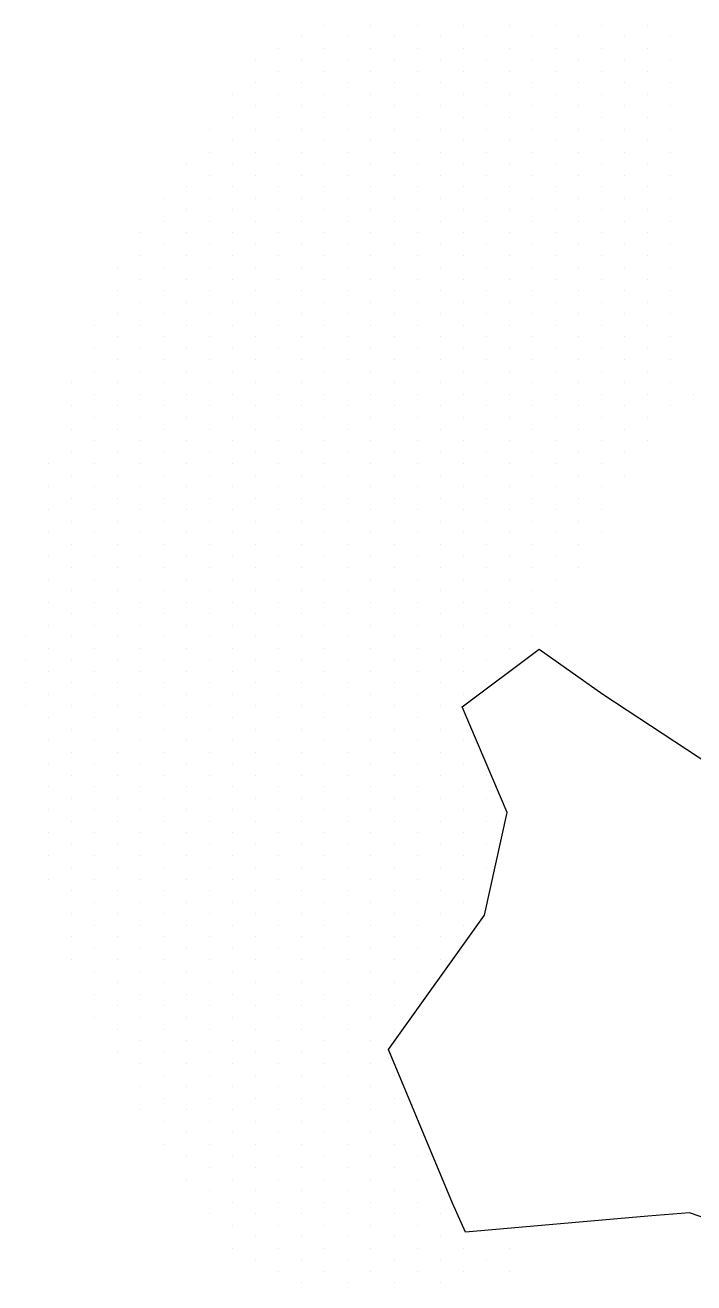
# Model space of a CAD drawing. Header units: metres. Extents: x -28 to 260, y 30 to 125.
# Drawn here: x 79.529 to 80.254, y 91.522 to 92.885 of the extents above; entities that cross this region are included whole.
import ezdxf

# ---------------------------------------------------------------- set-up
doc = ezdxf.new("R2010")
doc.units = ezdxf.units.M
doc.header["$LTSCALE"] = 0.01
doc.header["$MEASUREMENT"] = 0
doc.layers.add('0.1', color=2, linetype='Continuous')
doc.layers.add('0.18', color=1, linetype='Continuous')

# ---------------------------------------------------------------- blocks, each defined once
blk = doc.blocks.new('jard22')
at = {"layer": '0.1'}
for p, q in [((-0.32883, -0.32968), (-0.32883, -0.32968)), ((-0.52258, -0.34218), (-0.52258, -0.34218)), ((-0.51008, -0.34218), (-0.51008, -0.34218)), ((-0.49758, -0.34218), (-0.49758, -0.34218)), ((-0.48508, -0.34218), (-0.48508, -0.34218)), ((-0.47258, -0.34218), (-0.47258, -0.34218)), ((-0.46008, -0.34218), (-0.46008, -0.34218)), ((-0.44758, -0.34218), (-0.44758, -0.34218)), ((-0.43508, -0.34218), (-0.43508, -0.34218)), ((-0.42258, -0.34218), (-0.42258, -0.34218)), ((-0.41008, -0.34218), (-0.41008, -0.34218)), ((-0.39758, -0.34218), (-0.39758, -0.34218)), ((-0.38508, -0.34218), (-0.38508, -0.34218)), ((-0.37258, -0.34218), (-0.37258, -0.34218)), ((-0.36008, -0.34218), (-0.36008, -0.34218)), ((-0.34758, -0.34218), (-0.34758, -0.34218)), ((-0.33508, -0.34218), (-0.33508, -0.34218)), ((-0.32258, -0.34218), (-0.32258, -0.34218)), ((-0.52883, -0.35468), (-0.52883, -0.35468)), ((-0.51633, -0.35468), (-0.51633, -0.35468)), ((-0.50383, -0.35468), (-0.50383, -0.35468)), ((-0.49133, -0.35468), (-0.49133, -0.35468)), ((-0.47883, -0.35468), (-0.47883, -0.35468)), ((-0.46633, -0.35468), (-0.46633, -0.35468)), ((-0.45383, -0.35468), (-0.45383, -0.35468)), ((-0.44133, -0.35468), (-0.44133, -0.35468)), ((-0.42883, -0.35468), (-0.42883, -0.35468)), ((-0.41633, -0.35468), (-0.41633, -0.35468)), ((-0.40383, -0.35468), (-0.40383, -0.35468)), ((-0.39133, -0.35468), (-0.39133, -0.35468)), ((-0.37883, -0.35468), (-0.37883, -0.35468)), ((-0.36633, -0.35468), (-0.36633, -0.35468)), ((-0.35383, -0.35468), (-0.35383, -0.35468)), ((-0.34133, -0.35468), (-0.34133, -0.35468)), ((-0.32883, -0.35468), (-0.32883, -0.35468)), ((-0.31633, -0.35468), (-0.31633, -0.35468)), ((-0.30383, -0.35468), (-0.30383, -0.35468)), ((-0.52258, -0.36718), (-0.52258, -0.36718)), ((-0.51008, -0.36718), (-0.51008, -0.36718)), ((-0.49758, -0.36718), (-0.49758, -0.36718)), ((-0.48508, -0.36718), (-0.48508, -0.36718)), ((-0.47258, -0.36718), (-0.47258, -0.36718)), ((-0.46008, -0.36718), (-0.46008, -0.36718)), ((-0.44758, -0.36718), (-0.44758, -0.36718)), ((-0.43508, -0.36718), (-0.43508, -0.36718)), ((-0.42258, -0.36718), (-0.42258, -0.36718)), ((-0.41008, -0.36718), (-0.41008, -0.36718)), ((-0.39758, -0.36718), (-0.39758, -0.36718)), ((-0.38508, -0.36718), (-0.38508, -0.36718)), ((-0.37258, -0.36718), (-0.37258, -0.36718)), ((-0.36008, -0.36718), (-0.36008, -0.36718)), ((-0.34758, -0.36718), (-0.34758, -0.36718)), ((-0.33508, -0.36718), (-0.33508, -0.36718)), ((-0.32258, -0.36718), (-0.32258, -0.36718)), ((-0.31008, -0.36718), (-0.31008, -0.36718)), ((-0.29758, -0.36718), (-0.29758, -0.36718)), ((-0.28508, -0.36718), (-0.28508, -0.36718)), ((-0.52883, -0.37968), (-0.52883, -0.37968)), ((-0.51633, -0.37968), (-0.51633, -0.37968)), ((-0.50383, -0.37968), (-0.50383, -0.37968)), ((-0.49133, -0.37968), (-0.49133, -0.37968)), ((-0.47883, -0.37968), (-0.47883, -0.37968)), ((-0.46633, -0.37968), (-0.46633, -0.37968)), ((-0.45383, -0.37968), (-0.45383, -0.37968)), ((-0.44133, -0.37968), (-0.44133, -0.37968)), ((-0.42883, -0.37968), (-0.42883, -0.37968)), ((-0.41633, -0.37968), (-0.41633, -0.37968)), ((-0.40383, -0.37968), (-0.40383, -0.37968)), ((-0.39133, -0.37968), (-0.39133, -0.37968)), ((-0.37883, -0.37968), (-0.37883, -0.37968)), ((-0.36633, -0.37968), (-0.36633, -0.37968)), ((-0.35383, -0.37968), (-0.35383, -0.37968)), ((-0.34133, -0.37968), (-0.34133, -0.37968)), ((-0.32883, -0.37968), (-0.32883, -0.37968)), ((-0.31633, -0.37968), (-0.31633, -0.37968)), ((-0.30383, -0.37968), (-0.30383, -0.37968)), ((-0.29133, -0.37968), (-0.29133, -0.37968)), ((-0.27883, -0.37968), (-0.27883, -0.37968)), ((-0.26633, -0.37968), (-0.26633, -0.37968)), ((-0.25383, -0.37968), (-0.25383, -0.37968)), ((-0.52258, -0.39218), (-0.52258, -0.39218)), ((-0.51008, -0.39218), (-0.51008, -0.39218)), ((-0.49758, -0.39218), (-0.49758, -0.39218)), ((-0.48508, -0.39218), (-0.48508, -0.39218)), ((-0.47258, -0.39218), (-0.47258, -0.39218)), ((-0.46008, -0.39218), (-0.46008, -0.39218)), ((-0.44758, -0.39218), (-0.44758, -0.39218)), ((-0.43508, -0.39218), (-0.43508, -0.39218)), ((-0.42258, -0.39218), (-0.42258, -0.39218)), ((-0.41008, -0.39218), (-0.41008, -0.39218)), ((-0.39758, -0.39218), (-0.39758, -0.39218)), ((-0.38508, -0.39218), (-0.38508, -0.39218)), ((-0.37258, -0.39218), (-0.37258, -0.39218)), ((-0.36008, -0.39218), (-0.36008, -0.39218)), ((-0.34758, -0.39218), (-0.34758, -0.39218)), ((-0.33508, -0.39218), (-0.33508, -0.39218)), ((-0.32258, -0.39218), (-0.32258, -0.39218)), ((-0.31008, -0.39218), (-0.31008, -0.39218)), ((-0.29758, -0.39218), (-0.29758, -0.39218)), ((-0.28508, -0.39218), (-0.28508, -0.39218)), ((-0.27258, -0.39218), (-0.27258, -0.39218)), ((-0.26008, -0.39218), (-0.26008, -0.39218)), ((-0.24758, -0.39218), (-0.24758, -0.39218)), ((-0.23508, -0.39218), (-0.23508, -0.39218)), ((-0.52883, -0.40468), (-0.52883, -0.40468)), ((-0.51633, -0.40468), (-0.51633, -0.40468)), ((-0.50383, -0.40468), (-0.50383, -0.40468)), ((-0.49133, -0.40468), (-0.49133, -0.40468)), ((-0.47883, -0.40468), (-0.47883, -0.40468)), ((-0.46633, -0.40468), (-0.46633, -0.40468)), ((-0.45383, -0.40468), (-0.45383, -0.40468)), ((-0.44133, -0.40468), (-0.44133, -0.40468)), ((-0.42883, -0.40468), (-0.42883, -0.40468)), ((-0.41633, -0.40468), (-0.41633, -0.40468)), ((-0.40383, -0.40468), (-0.40383, -0.40468)), ((-0.39133, -0.40468), (-0.39133, -0.40468)), ((-0.37883, -0.40468), (-0.37883, -0.40468)), ((-0.36633, -0.40468), (-0.36633, -0.40468)), ((-0.35383, -0.40468), (-0.35383, -0.40468)), ((-0.34133, -0.40468), (-0.34133, -0.40468)), ((-0.32883, -0.40468), (-0.32883, -0.40468)), ((-0.31633, -0.40468), (-0.31633, -0.40468)), ((-0.30383, -0.40468), (-0.30383, -0.40468)), ((-0.29133, -0.40468), (-0.29133, -0.40468)), ((-0.27883, -0.40468), (-0.27883, -0.40468)), ((-0.26633, -0.40468), (-0.26633, -0.40468)), ((-0.25383, -0.40468), (-0.25383, -0.40468)), ((-0.24133, -0.40468), (-0.24133, -0.40468)), ((-0.22883, -0.40468), (-0.22883, -0.40468)), ((-0.21633, -0.40468), (-0.21633, -0.40468)), ((-0.20383, -0.40468), (-0.20383, -0.40468)), ((-0.52258, -0.41718), (-0.52258, -0.41718)), ((-0.51008, -0.41718), (-0.51008, -0.41718)), ((-0.49758, -0.41718), (-0.49758, -0.41718)), ((-0.48508, -0.41718), (-0.48508, -0.41718)), ((-0.47258, -0.41718), (-0.47258, -0.41718)), ((-0.46008, -0.41718), (-0.46008, -0.41718)), ((-0.44758, -0.41718), (-0.44758, -0.41718)), ((-0.43508, -0.41718), (-0.43508, -0.41718)), ((-0.42258, -0.41718), (-0.42258, -0.41718)), ((-0.41008, -0.41718), (-0.41008, -0.41718)), ((-0.39758, -0.41718), (-0.39758, -0.41718)), ((-0.38508, -0.41718), (-0.38508, -0.41718)), ((-0.37258, -0.41718), (-0.37258, -0.41718)), ((-0.36008, -0.41718), (-0.36008, -0.41718)), ((-0.34758, -0.41718), (-0.34758, -0.41718)), ((-0.33508, -0.41718), (-0.33508, -0.41718)), ((-0.32258, -0.41718), (-0.32258, -0.41718)), ((-0.31008, -0.41718), (-0.31008, -0.41718)), ((-0.29758, -0.41718), (-0.29758, -0.41718)), ((-0.28508, -0.41718), (-0.28508, -0.41718)), ((-0.27258, -0.41718), (-0.27258, -0.41718)), ((-0.26008, -0.41718), (-0.26008, -0.41718)), ((-0.24758, -0.41718), (-0.24758, -0.41718)), ((-0.23508, -0.41718), (-0.23508, -0.41718)), ((-0.22258, -0.41718), (-0.22258, -0.41718)), ((-0.21008, -0.41718), (-0.21008, -0.41718)), ((-0.19758, -0.41718), (-0.19758, -0.41718)), ((-0.52883, -0.42968), (-0.52883, -0.42968)), ((-0.51633, -0.42968), (-0.51633, -0.42968)), ((-0.50383, -0.42968), (-0.50383, -0.42968)), ((-0.49133, -0.42968), (-0.49133, -0.42968)), ((-0.47883, -0.42968), (-0.47883, -0.42968)), ((-0.46633, -0.42968), (-0.46633, -0.42968)), ((-0.45383, -0.42968), (-0.45383, -0.42968)), ((-0.44133, -0.42968), (-0.44133, -0.42968)), ((-0.42883, -0.42968), (-0.42883, -0.42968)), ((-0.41633, -0.42968), (-0.41633, -0.42968)), ((-0.40383, -0.42968), (-0.40383, -0.42968)), ((-0.39133, -0.42968), (-0.39133, -0.42968)), ((-0.37883, -0.42968), (-0.37883, -0.42968)), ((-0.36633, -0.42968), (-0.36633, -0.42968)), ((-0.35383, -0.42968), (-0.35383, -0.42968)), ((-0.34133, -0.42968), (-0.34133, -0.42968)), ((-0.32883, -0.42968), (-0.32883, -0.42968)), ((-0.31633, -0.42968), (-0.31633, -0.42968)), ((-0.30383, -0.42968), (-0.30383, -0.42968)), ((-0.29133, -0.42968), (-0.29133, -0.42968)), ((-0.27883, -0.42968), (-0.27883, -0.42968)), ((-0.26633, -0.42968), (-0.26633, -0.42968)), ((-0.25383, -0.42968), (-0.25383, -0.42968)), ((-0.24133, -0.42968), (-0.24133, -0.42968)), ((-0.22883, -0.42968), (-0.22883, -0.42968)), ((-0.21633, -0.42968), (-0.21633, -0.42968)), ((-0.20383, -0.42968), (-0.20383, -0.42968)), ((-0.19133, -0.42968), (-0.19133, -0.42968)), ((-0.17883, -0.42968), (-0.17883, -0.42968)), ((0.13367, -0.42968), (0.13367, -0.42968)), ((0.14617, -0.42968), (0.14617, -0.42968)), ((-0.52258, -0.44218), (-0.52258, -0.44218)), ((-0.51008, -0.44218), (-0.51008, -0.44218)), ((-0.49758, -0.44218), (-0.49758, -0.44218)), ((-0.48508, -0.44218), (-0.48508, -0.44218)), ((-0.47258, -0.44218), (-0.47258, -0.44218)), ((-0.46008, -0.44218), (-0.46008, -0.44218)), ((-0.44758, -0.44218), (-0.44758, -0.44218)), ((-0.43508, -0.44218), (-0.43508, -0.44218)), ((-0.42258, -0.44218), (-0.42258, -0.44218)), ((-0.41008, -0.44218), (-0.41008, -0.44218)), ((-0.39758, -0.44218), (-0.39758, -0.44218)), ((-0.38508, -0.44218), (-0.38508, -0.44218)), ((-0.37258, -0.44218), (-0.37258, -0.44218)), ((-0.36008, -0.44218), (-0.36008, -0.44218)), ((-0.34758, -0.44218), (-0.34758, -0.44218)), ((-0.33508, -0.44218), (-0.33508, -0.44218)), ((-0.32258, -0.44218), (-0.32258, -0.44218)), ((-0.31008, -0.44218), (-0.31008, -0.44218)), ((-0.29758, -0.44218), (-0.29758, -0.44218)), ((-0.28508, -0.44218), (-0.28508, -0.44218)), ((-0.27258, -0.44218), (-0.27258, -0.44218)), ((-0.26008, -0.44218), (-0.26008, -0.44218)), ((-0.24758, -0.44218), (-0.24758, -0.44218)), ((-0.23508, -0.44218), (-0.23508, -0.44218)), ((-0.22258, -0.44218), (-0.22258, -0.44218)), ((-0.21008, -0.44218), (-0.21008, -0.44218)), ((-0.19758, -0.44218), (-0.19758, -0.44218)), ((-0.18508, -0.44218), (-0.18508, -0.44218)), ((-0.17258, -0.44218), (-0.17258, -0.44218)), ((-0.12258, -0.44218), (-0.12258, -0.44218)), ((-0.11008, -0.44218), (-0.11008, -0.44218)), ((-0.09758, -0.44218), (-0.09758, -0.44218)), ((-0.08508, -0.44218), (-0.08508, -0.44218)), ((-0.07258, -0.44218), (-0.07258, -0.44218)), ((-0.06008, -0.44218), (-0.06008, -0.44218)), ((0.12742, -0.44218), (0.12742, -0.44218)), ((0.13992, -0.44218), (0.13992, -0.44218)), ((-0.52883, -0.45468), (-0.52883, -0.45468)), ((-0.51633, -0.45468), (-0.51633, -0.45468)), ((-0.50383, -0.45468), (-0.50383, -0.45468)), ((-0.49133, -0.45468), (-0.49133, -0.45468)), ((-0.47883, -0.45468), (-0.47883, -0.45468)), ((-0.46633, -0.45468), (-0.46633, -0.45468)), ((-0.45383, -0.45468), (-0.45383, -0.45468)), ((-0.44133, -0.45468), (-0.44133, -0.45468)), ((-0.42883, -0.45468), (-0.42883, -0.45468)), ((-0.41633, -0.45468), (-0.41633, -0.45468)), ((-0.40383, -0.45468), (-0.40383, -0.45468)), ((-0.39133, -0.45468), (-0.39133, -0.45468)), ((-0.37883, -0.45468), (-0.37883, -0.45468)), ((-0.36633, -0.45468), (-0.36633, -0.45468)), ((-0.35383, -0.45468), (-0.35383, -0.45468)), ((-0.34133, -0.45468), (-0.34133, -0.45468)), ((-0.32883, -0.45468), (-0.32883, -0.45468)), ((-0.31633, -0.45468), (-0.31633, -0.45468)), ((-0.30383, -0.45468), (-0.30383, -0.45468)), ((-0.29133, -0.45468), (-0.29133, -0.45468)), ((-0.27883, -0.45468), (-0.27883, -0.45468)), ((-0.26633, -0.45468), (-0.26633, -0.45468)), ((-0.25383, -0.45468), (-0.25383, -0.45468)), ((-0.24133, -0.45468), (-0.24133, -0.45468)), ((-0.22883, -0.45468), (-0.22883, -0.45468)), ((-0.21633, -0.45468), (-0.21633, -0.45468)), ((-0.20383, -0.45468), (-0.20383, -0.45468)), ((-0.19133, -0.45468), (-0.19133, -0.45468)), ((-0.17883, -0.45468), (-0.17883, -0.45468)), ((-0.16633, -0.45468), (-0.16633, -0.45468)), ((-0.15383, -0.45468), (-0.15383, -0.45468)), ((-0.14133, -0.45468), (-0.14133, -0.45468)), ((-0.12883, -0.45468), (-0.12883, -0.45468)), ((-0.11633, -0.45468), (-0.11633, -0.45468)), ((-0.10383, -0.45468), (-0.10383, -0.45468)), ((-0.09133, -0.45468), (-0.09133, -0.45468)), ((-0.07883, -0.45468), (-0.07883, -0.45468)), ((-0.06633, -0.45468), (-0.06633, -0.45468)), ((-0.05383, -0.45468), (-0.05383, -0.45468)), ((-0.04133, -0.45468), (-0.04133, -0.45468)), ((0.13367, -0.45468), (0.13367, -0.45468)), ((0.14617, -0.45468), (0.14617, -0.45468)), ((-0.52258, -0.46718), (-0.52258, -0.46718)), ((-0.51008, -0.46718), (-0.51008, -0.46718)), ((-0.49758, -0.46718), (-0.49758, -0.46718)), ((-0.48508, -0.46718), (-0.48508, -0.46718)), ((-0.47258, -0.46718), (-0.47258, -0.46718)), ((-0.46008, -0.46718), (-0.46008, -0.46718)), ((-0.44758, -0.46718), (-0.44758, -0.46718)), ((-0.43508, -0.46718), (-0.43508, -0.46718)), ((-0.42258, -0.46718), (-0.42258, -0.46718)), ((-0.41008, -0.46718), (-0.41008, -0.46718)), ((-0.39758, -0.46718), (-0.39758, -0.46718)), ((-0.38508, -0.46718), (-0.38508, -0.46718)), ((-0.37258, -0.46718), (-0.37258, -0.46718)), ((-0.36008, -0.46718), (-0.36008, -0.46718)), ((-0.34758, -0.46718), (-0.34758, -0.46718)), ((-0.33508, -0.46718), (-0.33508, -0.46718)), ((-0.32258, -0.46718), (-0.32258, -0.46718)), ((-0.31008, -0.46718), (-0.31008, -0.46718)), ((-0.29758, -0.46718), (-0.29758, -0.46718)), ((-0.28508, -0.46718), (-0.28508, -0.46718)), ((-0.27258, -0.46718), (-0.27258, -0.46718)), ((-0.26008, -0.46718), (-0.26008, -0.46718)), ((-0.24758, -0.46718), (-0.24758, -0.46718)), ((-0.23508, -0.46718), (-0.23508, -0.46718)), ((-0.22258, -0.46718), (-0.22258, -0.46718)), ((-0.21008, -0.46718), (-0.21008, -0.46718)), ((-0.19758, -0.46718), (-0.19758, -0.46718)), ((-0.18508, -0.46718), (-0.18508, -0.46718)), ((-0.17258, -0.46718), (-0.17258, -0.46718)), ((-0.16008, -0.46718), (-0.16008, -0.46718)), ((-0.14758, -0.46718), (-0.14758, -0.46718)), ((-0.13508, -0.46718), (-0.13508, -0.46718)), ((-0.12258, -0.46718), (-0.12258, -0.46718)), ((-0.11008, -0.46718), (-0.11008, -0.46718)), ((-0.09758, -0.46718), (-0.09758, -0.46718)), ((-0.08508, -0.46718), (-0.08508, -0.46718)), ((-0.07258, -0.46718), (-0.07258, -0.46718)), ((-0.06008, -0.46718), (-0.06008, -0.46718)), ((-0.04758, -0.46718), (-0.04758, -0.46718)), ((-0.03508, -0.46718), (-0.03508, -0.46718)), ((-0.02258, -0.46718), (-0.02258, -0.46718)), ((0.10242, -0.46718), (0.10242, -0.46718)), ((0.11492, -0.46718), (0.11492, -0.46718)), ((0.12742, -0.46718), (0.12742, -0.46718)), ((0.13992, -0.46718), (0.13992, -0.46718)), ((0.15242, -0.46718), (0.15242, -0.46718)), ((-0.52883, -0.47968), (-0.52883, -0.47968)), ((-0.51633, -0.47968), (-0.51633, -0.47968)), ((-0.50383, -0.47968), (-0.50383, -0.47968)), ((-0.49133, -0.47968), (-0.49133, -0.47968)), ((-0.47883, -0.47968), (-0.47883, -0.47968)), ((-0.46633, -0.47968), (-0.46633, -0.47968)), ((-0.45383, -0.47968), (-0.45383, -0.47968)), ((-0.44133, -0.47968), (-0.44133, -0.47968)), ((-0.42883, -0.47968), (-0.42883, -0.47968)), ((-0.41633, -0.47968), (-0.41633, -0.47968)), ((-0.40383, -0.47968), (-0.40383, -0.47968)), ((-0.39133, -0.47968), (-0.39133, -0.47968)), ((-0.37883, -0.47968), (-0.37883, -0.47968)), ((-0.36633, -0.47968), (-0.36633, -0.47968)), ((-0.35383, -0.47968), (-0.35383, -0.47968)), ((-0.34133, -0.47968), (-0.34133, -0.47968)), ((-0.32883, -0.47968), (-0.32883, -0.47968)), ((-0.31633, -0.47968), (-0.31633, -0.47968)), ((-0.30383, -0.47968), (-0.30383, -0.47968)), ((-0.29133, -0.47968), (-0.29133, -0.47968)), ((-0.27883, -0.47968), (-0.27883, -0.47968)), ((-0.26633, -0.47968), (-0.26633, -0.47968)), ((-0.25383, -0.47968), (-0.25383, -0.47968)), ((-0.24133, -0.47968), (-0.24133, -0.47968)), ((-0.22883, -0.47968), (-0.22883, -0.47968)), ((-0.21633, -0.47968), (-0.21633, -0.47968)), ((-0.20383, -0.47968), (-0.20383, -0.47968)), ((-0.19133, -0.47968), (-0.19133, -0.47968)), ((-0.17883, -0.47968), (-0.17883, -0.47968)), ((-0.16633, -0.47968), (-0.16633, -0.47968)), ((-0.15383, -0.47968), (-0.15383, -0.47968)), ((-0.14133, -0.47968), (-0.14133, -0.47968)), ((-0.12883, -0.47968), (-0.12883, -0.47968)), ((-0.11633, -0.47968), (-0.11633, -0.47968)), ((-0.10383, -0.47968), (-0.10383, -0.47968)), ((-0.09133, -0.47968), (-0.09133, -0.47968)), ((-0.07883, -0.47968), (-0.07883, -0.47968)), ((-0.06633, -0.47968), (-0.06633, -0.47968)), ((-0.05383, -0.47968), (-0.05383, -0.47968)), ((-0.04133, -0.47968), (-0.04133, -0.47968)), ((-0.02883, -0.47968), (-0.02883, -0.47968)), ((-0.01633, -0.47968), (-0.01633, -0.47968)), ((-0.00383, -0.47968), (-0.00383, -0.47968)), ((0.07117, -0.47968), (0.07117, -0.47968)), ((0.08367, -0.47968), (0.08367, -0.47968)), ((0.09617, -0.47968), (0.09617, -0.47968)), ((0.10867, -0.47968), (0.10867, -0.47968)), ((0.12117, -0.47968), (0.12117, -0.47968)), ((0.13367, -0.47968), (0.13367, -0.47968)), ((0.14617, -0.47968), (0.14617, -0.47968)), ((-0.52258, -0.49218), (-0.52258, -0.49218)), ((-0.51008, -0.49218), (-0.51008, -0.49218)), ((-0.49758, -0.49218), (-0.49758, -0.49218)), ((-0.48508, -0.49218), (-0.48508, -0.49218)), ((-0.47258, -0.49218), (-0.47258, -0.49218)), ((-0.46008, -0.49218), (-0.46008, -0.49218)), ((-0.44758, -0.49218), (-0.44758, -0.49218)), ((-0.43508, -0.49218), (-0.43508, -0.49218)), ((-0.42258, -0.49218), (-0.42258, -0.49218)), ((-0.41008, -0.49218), (-0.41008, -0.49218)), ((-0.39758, -0.49218), (-0.39758, -0.49218)), ((-0.38508, -0.49218), (-0.38508, -0.49218)), ((-0.37258, -0.49218), (-0.37258, -0.49218)), ((-0.36008, -0.49218), (-0.36008, -0.49218)), ((-0.34758, -0.49218), (-0.34758, -0.49218)), ((-0.33508, -0.49218), (-0.33508, -0.49218)), ((-0.32258, -0.49218), (-0.32258, -0.49218)), ((-0.31008, -0.49218), (-0.31008, -0.49218)), ((-0.29758, -0.49218), (-0.29758, -0.49218)), ((-0.28508, -0.49218), (-0.28508, -0.49218)), ((-0.27258, -0.49218), (-0.27258, -0.49218)), ((-0.26008, -0.49218), (-0.26008, -0.49218)), ((-0.24758, -0.49218), (-0.24758, -0.49218)), ((-0.23508, -0.49218), (-0.23508, -0.49218)), ((-0.22258, -0.49218), (-0.22258, -0.49218)), ((-0.21008, -0.49218), (-0.21008, -0.49218)), ((-0.19758, -0.49218), (-0.19758, -0.49218)), ((-0.18508, -0.49218), (-0.18508, -0.49218)), ((-0.17258, -0.49218), (-0.17258, -0.49218)), ((-0.16008, -0.49218), (-0.16008, -0.49218)), ((-0.14758, -0.49218), (-0.14758, -0.49218)), ((-0.13508, -0.49218), (-0.13508, -0.49218)), ((-0.12258, -0.49218), (-0.12258, -0.49218)), ((-0.11008, -0.49218), (-0.11008, -0.49218)), ((-0.09758, -0.49218), (-0.09758, -0.49218)), ((-0.08508, -0.49218), (-0.08508, -0.49218)), ((-0.07258, -0.49218), (-0.07258, -0.49218)), ((-0.06008, -0.49218), (-0.06008, -0.49218)), ((-0.04758, -0.49218), (-0.04758, -0.49218)), ((-0.03508, -0.49218), (-0.03508, -0.49218)), ((-0.02258, -0.49218), (-0.02258, -0.49218)), ((-0.01008, -0.49218), (-0.01008, -0.49218)), ((0.00242, -0.49218), (0.00242, -0.49218)), ((0.01492, -0.49218), (0.01492, -0.49218)), ((0.03992, -0.49218), (0.03992, -0.49218)), ((0.05242, -0.49218), (0.05242, -0.49218)), ((0.06492, -0.49218), (0.06492, -0.49218)), ((0.07742, -0.49218), (0.07742, -0.49218)), ((0.08992, -0.49218), (0.08992, -0.49218)), ((0.10242, -0.49218), (0.10242, -0.49218)), ((0.11492, -0.49218), (0.11492, -0.49218)), ((0.12742, -0.49218), (0.12742, -0.49218)), ((0.13992, -0.49218), (0.13992, -0.49218)), ((0.15242, -0.49218), (0.15242, -0.49218)), ((-0.52883, -0.50468), (-0.52883, -0.50468)), ((-0.51633, -0.50468), (-0.51633, -0.50468)), ((-0.50383, -0.50468), (-0.50383, -0.50468)), ((-0.49133, -0.50468), (-0.49133, -0.50468)), ((-0.47883, -0.50468), (-0.47883, -0.50468)), ((-0.46633, -0.50468), (-0.46633, -0.50468)), ((-0.45383, -0.50468), (-0.45383, -0.50468)), ((-0.44133, -0.50468), (-0.44133, -0.50468)), ((-0.42883, -0.50468), (-0.42883, -0.50468)), ((-0.41633, -0.50468), (-0.41633, -0.50468)), ((-0.40383, -0.50468), (-0.40383, -0.50468)), ((-0.39133, -0.50468), (-0.39133, -0.50468)), ((-0.37883, -0.50468), (-0.37883, -0.50468)), ((-0.36633, -0.50468), (-0.36633, -0.50468)), ((-0.35383, -0.50468), (-0.35383, -0.50468)), ((-0.34133, -0.50468), (-0.34133, -0.50468)), ((-0.32883, -0.50468), (-0.32883, -0.50468)), ((-0.31633, -0.50468), (-0.31633, -0.50468)), ((-0.30383, -0.50468), (-0.30383, -0.50468)), ((-0.29133, -0.50468), (-0.29133, -0.50468)), ((-0.27883, -0.50468), (-0.27883, -0.50468)), ((-0.26633, -0.50468), (-0.26633, -0.50468)), ((-0.25383, -0.50468), (-0.25383, -0.50468)), ((-0.24133, -0.50468), (-0.24133, -0.50468)), ((-0.22883, -0.50468), (-0.22883, -0.50468)), ((-0.21633, -0.50468), (-0.21633, -0.50468)), ((-0.20383, -0.50468), (-0.20383, -0.50468)), ((-0.19133, -0.50468), (-0.19133, -0.50468)), ((-0.17883, -0.50468), (-0.17883, -0.50468)), ((-0.16633, -0.50468), (-0.16633, -0.50468)), ((-0.15383, -0.50468), (-0.15383, -0.50468)), ((-0.14133, -0.50468), (-0.14133, -0.50468)), ((-0.12883, -0.50468), (-0.12883, -0.50468)), ((-0.11633, -0.50468), (-0.11633, -0.50468)), ((-0.10383, -0.50468), (-0.10383, -0.50468)), ((-0.09133, -0.50468), (-0.09133, -0.50468)), ((-0.07883, -0.50468), (-0.07883, -0.50468)), ((-0.06633, -0.50468), (-0.06633, -0.50468)), ((-0.05383, -0.50468), (-0.05383, -0.50468)), ((-0.04133, -0.50468), (-0.04133, -0.50468)), ((-0.02883, -0.50468), (-0.02883, -0.50468)), ((-0.01633, -0.50468), (-0.01633, -0.50468)), ((-0.00383, -0.50468), (-0.00383, -0.50468)), ((0.00867, -0.50468), (0.00867, -0.50468)), ((0.02117, -0.50468), (0.02117, -0.50468)), ((0.03367, -0.50468), (0.03367, -0.50468)), ((0.04617, -0.50468), (0.04617, -0.50468)), ((0.05867, -0.50468), (0.05867, -0.50468)), ((0.07117, -0.50468), (0.07117, -0.50468)), ((0.08367, -0.50468), (0.08367, -0.50468)), ((0.09617, -0.50468), (0.09617, -0.50468)), ((0.10867, -0.50468), (0.10867, -0.50468)), ((0.12117, -0.50468), (0.12117, -0.50468)), ((0.13367, -0.50468), (0.13367, -0.50468)), ((0.14617, -0.50468), (0.14617, -0.50468)), ((-0.52258, -0.51718), (-0.52258, -0.51718)), ((-0.51008, -0.51718), (-0.51008, -0.51718)), ((-0.49758, -0.51718), (-0.49758, -0.51718)), ((-0.48508, -0.51718), (-0.48508, -0.51718)), ((-0.47258, -0.51718), (-0.47258, -0.51718)), ((-0.46008, -0.51718), (-0.46008, -0.51718)), ((-0.44758, -0.51718), (-0.44758, -0.51718)), ((-0.43508, -0.51718), (-0.43508, -0.51718)), ((-0.42258, -0.51718), (-0.42258, -0.51718)), ((-0.41008, -0.51718), (-0.41008, -0.51718)), ((-0.39758, -0.51718), (-0.39758, -0.51718)), ((-0.38508, -0.51718), (-0.38508, -0.51718)), ((-0.37258, -0.51718), (-0.37258, -0.51718)), ((-0.36008, -0.51718), (-0.36008, -0.51718)), ((-0.34758, -0.51718), (-0.34758, -0.51718)), ((-0.33508, -0.51718), (-0.33508, -0.51718)), ((-0.32258, -0.51718), (-0.32258, -0.51718)), ((-0.31008, -0.51718), (-0.31008, -0.51718)), ((-0.29758, -0.51718), (-0.29758, -0.51718)), ((-0.28508, -0.51718), (-0.28508, -0.51718)), ((-0.27258, -0.51718), (-0.27258, -0.51718)), ((-0.26008, -0.51718), (-0.26008, -0.51718)), ((-0.24758, -0.51718), (-0.24758, -0.51718)), ((-0.23508, -0.51718), (-0.23508, -0.51718)), ((-0.22258, -0.51718), (-0.22258, -0.51718)), ((-0.21008, -0.51718), (-0.21008, -0.51718)), ((-0.19758, -0.51718), (-0.19758, -0.51718)), ((-0.18508, -0.51718), (-0.18508, -0.51718)), ((-0.17258, -0.51718), (-0.17258, -0.51718)), ((-0.16008, -0.51718), (-0.16008, -0.51718)), ((-0.14758, -0.51718), (-0.14758, -0.51718)), ((-0.13508, -0.51718), (-0.13508, -0.51718)), ((-0.12258, -0.51718), (-0.12258, -0.51718)), ((-0.11008, -0.51718), (-0.11008, -0.51718)), ((-0.09758, -0.51718), (-0.09758, -0.51718)), ((-0.08508, -0.51718), (-0.08508, -0.51718)), ((-0.07258, -0.51718), (-0.07258, -0.51718)), ((-0.06008, -0.51718), (-0.06008, -0.51718)), ((-0.04758, -0.51718), (-0.04758, -0.51718)), ((-0.03508, -0.51718), (-0.03508, -0.51718)), ((-0.02258, -0.51718), (-0.02258, -0.51718)), ((-0.01008, -0.51718), (-0.01008, -0.51718)), ((0.00242, -0.51718), (0.00242, -0.51718)), ((0.01492, -0.51718), (0.01492, -0.51718)), ((0.02742, -0.51718), (0.02742, -0.51718)), ((0.03992, -0.51718), (0.03992, -0.51718)), ((0.05242, -0.51718), (0.05242, -0.51718)), ((0.06492, -0.51718), (0.06492, -0.51718)), ((0.07742, -0.51718), (0.07742, -0.51718)), ((0.08992, -0.51718), (0.08992, -0.51718)), ((0.10242, -0.51718), (0.10242, -0.51718)), ((0.11492, -0.51718), (0.11492, -0.51718)), ((0.12742, -0.51718), (0.12742, -0.51718)), ((0.13992, -0.51718), (0.13992, -0.51718)), ((0.15242, -0.51718), (0.15242, -0.51718)), ((-0.52883, -0.52968), (-0.52883, -0.52968)), ((-0.51633, -0.52968), (-0.51633, -0.52968)), ((-0.50383, -0.52968), (-0.50383, -0.52968)), ((-0.49133, -0.52968), (-0.49133, -0.52968)), ((-0.47883, -0.52968), (-0.47883, -0.52968)), ((-0.46633, -0.52968), (-0.46633, -0.52968)), ((-0.45383, -0.52968), (-0.45383, -0.52968)), ((-0.44133, -0.52968), (-0.44133, -0.52968)), ((-0.42883, -0.52968), (-0.42883, -0.52968)), ((-0.41633, -0.52968), (-0.41633, -0.52968)), ((-0.40383, -0.52968), (-0.40383, -0.52968)), ((-0.39133, -0.52968), (-0.39133, -0.52968)), ((-0.37883, -0.52968), (-0.37883, -0.52968)), ((-0.36633, -0.52968), (-0.36633, -0.52968)), ((-0.35383, -0.52968), (-0.35383, -0.52968)), ((-0.34133, -0.52968), (-0.34133, -0.52968)), ((-0.32883, -0.52968), (-0.32883, -0.52968)), ((-0.31633, -0.52968), (-0.31633, -0.52968)), ((-0.30383, -0.52968), (-0.30383, -0.52968)), ((-0.29133, -0.52968), (-0.29133, -0.52968)), ((-0.27883, -0.52968), (-0.27883, -0.52968)), ((-0.26633, -0.52968), (-0.26633, -0.52968)), ((-0.25383, -0.52968), (-0.25383, -0.52968)), ((-0.24133, -0.52968), (-0.24133, -0.52968)), ((-0.22883, -0.52968), (-0.22883, -0.52968)), ((-0.21633, -0.52968), (-0.21633, -0.52968)), ((-0.20383, -0.52968), (-0.20383, -0.52968)), ((-0.19133, -0.52968), (-0.19133, -0.52968)), ((-0.17883, -0.52968), (-0.17883, -0.52968)), ((-0.16633, -0.52968), (-0.16633, -0.52968)), ((-0.15383, -0.52968), (-0.15383, -0.52968)), ((-0.14133, -0.52968), (-0.14133, -0.52968)), ((-0.12883, -0.52968), (-0.12883, -0.52968)), ((-0.11633, -0.52968), (-0.11633, -0.52968)), ((-0.10383, -0.52968), (-0.10383, -0.52968)), ((-0.09133, -0.52968), (-0.09133, -0.52968)), ((-0.07883, -0.52968), (-0.07883, -0.52968)), ((-0.06633, -0.52968), (-0.06633, -0.52968)), ((-0.05383, -0.52968), (-0.05383, -0.52968)), ((-0.04133, -0.52968), (-0.04133, -0.52968)), ((-0.02883, -0.52968), (-0.02883, -0.52968)), ((-0.01633, -0.52968), (-0.01633, -0.52968)), ((-0.00383, -0.52968), (-0.00383, -0.52968)), ((0.00867, -0.52968), (0.00867, -0.52968)), ((0.02117, -0.52968), (0.02117, -0.52968)), ((0.03367, -0.52968), (0.03367, -0.52968)), ((0.04617, -0.52968), (0.04617, -0.52968)), ((0.05867, -0.52968), (0.05867, -0.52968)), ((0.07117, -0.52968), (0.07117, -0.52968)), ((0.08367, -0.52968), (0.08367, -0.52968)), ((0.09617, -0.52968), (0.09617, -0.52968)), ((0.10867, -0.52968), (0.10867, -0.52968)), ((0.12117, -0.52968), (0.12117, -0.52968)), ((0.13367, -0.52968), (0.13367, -0.52968)), ((0.14617, -0.52968), (0.14617, -0.52968)), ((-0.52258, -0.54218), (-0.52258, -0.54218)), ((-0.51008, -0.54218), (-0.51008, -0.54218)), ((-0.49758, -0.54218), (-0.49758, -0.54218)), ((-0.48508, -0.54218), (-0.48508, -0.54218)), ((-0.47258, -0.54218), (-0.47258, -0.54218)), ((-0.46008, -0.54218), (-0.46008, -0.54218)), ((-0.44758, -0.54218), (-0.44758, -0.54218)), ((-0.43508, -0.54218), (-0.43508, -0.54218)), ((-0.42258, -0.54218), (-0.42258, -0.54218)), ((-0.41008, -0.54218), (-0.41008, -0.54218)), ((-0.39758, -0.54218), (-0.39758, -0.54218)), ((-0.38508, -0.54218), (-0.38508, -0.54218)), ((-0.37258, -0.54218), (-0.37258, -0.54218)), ((-0.36008, -0.54218), (-0.36008, -0.54218)), ((-0.34758, -0.54218), (-0.34758, -0.54218)), ((-0.33508, -0.54218), (-0.33508, -0.54218)), ((-0.32258, -0.54218), (-0.32258, -0.54218)), ((-0.31008, -0.54218), (-0.31008, -0.54218)), ((-0.29758, -0.54218), (-0.29758, -0.54218)), ((-0.28508, -0.54218), (-0.28508, -0.54218)), ((-0.27258, -0.54218), (-0.27258, -0.54218)), ((-0.26008, -0.54218), (-0.26008, -0.54218)), ((-0.24758, -0.54218), (-0.24758, -0.54218)), ((-0.23508, -0.54218), (-0.23508, -0.54218)), ((-0.22258, -0.54218), (-0.22258, -0.54218)), ((-0.21008, -0.54218), (-0.21008, -0.54218)), ((-0.19758, -0.54218), (-0.19758, -0.54218)), ((-0.18508, -0.54218), (-0.18508, -0.54218)), ((-0.17258, -0.54218), (-0.17258, -0.54218)), ((-0.16008, -0.54218), (-0.16008, -0.54218)), ((-0.14758, -0.54218), (-0.14758, -0.54218)), ((-0.13508, -0.54218), (-0.13508, -0.54218)), ((-0.12258, -0.54218), (-0.12258, -0.54218)), ((-0.11008, -0.54218), (-0.11008, -0.54218)), ((-0.09758, -0.54218), (-0.09758, -0.54218)), ((-0.08508, -0.54218), (-0.08508, -0.54218)), ((-0.07258, -0.54218), (-0.07258, -0.54218)), ((-0.06008, -0.54218), (-0.06008, -0.54218)), ((-0.04758, -0.54218), (-0.04758, -0.54218)), ((-0.03508, -0.54218), (-0.03508, -0.54218)), ((-0.02258, -0.54218), (-0.02258, -0.54218)), ((-0.01008, -0.54218), (-0.01008, -0.54218)), ((0.00242, -0.54218), (0.00242, -0.54218)), ((0.01492, -0.54218), (0.01492, -0.54218)), ((0.02742, -0.54218), (0.02742, -0.54218)), ((0.03992, -0.54218), (0.03992, -0.54218)), ((0.05242, -0.54218), (0.05242, -0.54218)), ((0.06492, -0.54218), (0.06492, -0.54218)), ((0.07742, -0.54218), (0.07742, -0.54218)), ((0.08992, -0.54218), (0.08992, -0.54218)), ((0.10242, -0.54218), (0.10242, -0.54218)), ((0.11492, -0.54218), (0.11492, -0.54218)), ((0.12742, -0.54218), (0.12742, -0.54218)), ((0.13992, -0.54218), (0.13992, -0.54218)), ((0.15242, -0.54218), (0.15242, -0.54218)), ((-0.51633, -0.55468), (-0.51633, -0.55468)), ((-0.50383, -0.55468), (-0.50383, -0.55468)), ((-0.49133, -0.55468), (-0.49133, -0.55468)), ((-0.47883, -0.55468), (-0.47883, -0.55468)), ((-0.46633, -0.55468), (-0.46633, -0.55468)), ((-0.45383, -0.55468), (-0.45383, -0.55468)), ((-0.44133, -0.55468), (-0.44133, -0.55468)), ((-0.42883, -0.55468), (-0.42883, -0.55468)), ((-0.41633, -0.55468), (-0.41633, -0.55468)), ((-0.40383, -0.55468), (-0.40383, -0.55468)), ((-0.39133, -0.55468), (-0.39133, -0.55468)), ((-0.37883, -0.55468), (-0.37883, -0.55468)), ((-0.36633, -0.55468), (-0.36633, -0.55468)), ((-0.35383, -0.55468), (-0.35383, -0.55468)), ((-0.34133, -0.55468), (-0.34133, -0.55468)), ((-0.32883, -0.55468), (-0.32883, -0.55468)), ((-0.31633, -0.55468), (-0.31633, -0.55468)), ((-0.30383, -0.55468), (-0.30383, -0.55468)), ((-0.29133, -0.55468), (-0.29133, -0.55468)), ((-0.27883, -0.55468), (-0.27883, -0.55468)), ((-0.26633, -0.55468), (-0.26633, -0.55468)), ((-0.25383, -0.55468), (-0.25383, -0.55468)), ((-0.24133, -0.55468), (-0.24133, -0.55468)), ((-0.22883, -0.55468), (-0.22883, -0.55468)), ((-0.21633, -0.55468), (-0.21633, -0.55468)), ((-0.20383, -0.55468), (-0.20383, -0.55468)), ((-0.19133, -0.55468), (-0.19133, -0.55468)), ((-0.17883, -0.55468), (-0.17883, -0.55468)), ((-0.16633, -0.55468), (-0.16633, -0.55468)), ((-0.15383, -0.55468), (-0.15383, -0.55468)), ((-0.14133, -0.55468), (-0.14133, -0.55468)), ((-0.12883, -0.55468), (-0.12883, -0.55468)), ((-0.11633, -0.55468), (-0.11633, -0.55468)), ((-0.10383, -0.55468), (-0.10383, -0.55468)), ((-0.09133, -0.55468), (-0.09133, -0.55468)), ((-0.07883, -0.55468), (-0.07883, -0.55468)), ((-0.06633, -0.55468), (-0.06633, -0.55468)), ((-0.05383, -0.55468), (-0.05383, -0.55468)), ((-0.04133, -0.55468), (-0.04133, -0.55468)), ((-0.02883, -0.55468), (-0.02883, -0.55468)), ((-0.01633, -0.55468), (-0.01633, -0.55468)), ((-0.00383, -0.55468), (-0.00383, -0.55468)), ((0.00867, -0.55468), (0.00867, -0.55468)), ((0.02117, -0.55468), (0.02117, -0.55468)), ((0.03367, -0.55468), (0.03367, -0.55468)), ((0.04617, -0.55468), (0.04617, -0.55468)), ((0.05867, -0.55468), (0.05867, -0.55468)), ((0.07117, -0.55468), (0.07117, -0.55468)), ((0.08367, -0.55468), (0.08367, -0.55468)), ((0.09617, -0.55468), (0.09617, -0.55468)), ((0.10867, -0.55468), (0.10867, -0.55468)), ((0.12117, -0.55468), (0.12117, -0.55468)), ((0.13367, -0.55468), (0.13367, -0.55468)), ((0.14617, -0.55468), (0.14617, -0.55468)), ((-0.51008, -0.56718), (-0.51008, -0.56718)), ((-0.49758, -0.56718), (-0.49758, -0.56718)), ((-0.48508, -0.56718), (-0.48508, -0.56718)), ((-0.47258, -0.56718), (-0.47258, -0.56718)), ((-0.46008, -0.56718), (-0.46008, -0.56718)), ((-0.44758, -0.56718), (-0.44758, -0.56718)), ((-0.43508, -0.56718), (-0.43508, -0.56718)), ((-0.42258, -0.56718), (-0.42258, -0.56718)), ((-0.41008, -0.56718), (-0.41008, -0.56718)), ((-0.39758, -0.56718), (-0.39758, -0.56718)), ((-0.38508, -0.56718), (-0.38508, -0.56718)), ((-0.37258, -0.56718), (-0.37258, -0.56718)), ((-0.36008, -0.56718), (-0.36008, -0.56718)), ((-0.34758, -0.56718), (-0.34758, -0.56718)), ((-0.33508, -0.56718), (-0.33508, -0.56718)), ((-0.32258, -0.56718), (-0.32258, -0.56718)), ((-0.31008, -0.56718), (-0.31008, -0.56718)), ((-0.29758, -0.56718), (-0.29758, -0.56718)), ((-0.28508, -0.56718), (-0.28508, -0.56718)), ((-0.27258, -0.56718), (-0.27258, -0.56718)), ((-0.26008, -0.56718), (-0.26008, -0.56718)), ((-0.24758, -0.56718), (-0.24758, -0.56718)), ((-0.23508, -0.56718), (-0.23508, -0.56718)), ((-0.22258, -0.56718), (-0.22258, -0.56718)), ((-0.21008, -0.56718), (-0.21008, -0.56718)), ((-0.19758, -0.56718), (-0.19758, -0.56718)), ((-0.18508, -0.56718), (-0.18508, -0.56718)), ((-0.17258, -0.56718), (-0.17258, -0.56718)), ((-0.16008, -0.56718), (-0.16008, -0.56718)), ((-0.14758, -0.56718), (-0.14758, -0.56718)), ((-0.13508, -0.56718), (-0.13508, -0.56718)), ((-0.12258, -0.56718), (-0.12258, -0.56718)), ((-0.11008, -0.56718), (-0.11008, -0.56718)), ((-0.09758, -0.56718), (-0.09758, -0.56718)), ((-0.08508, -0.56718), (-0.08508, -0.56718)), ((-0.07258, -0.56718), (-0.07258, -0.56718)), ((-0.06008, -0.56718), (-0.06008, -0.56718)), ((-0.04758, -0.56718), (-0.04758, -0.56718)), ((-0.03508, -0.56718), (-0.03508, -0.56718)), ((-0.02258, -0.56718), (-0.02258, -0.56718)), ((-0.01008, -0.56718), (-0.01008, -0.56718)), ((0.00242, -0.56718), (0.00242, -0.56718)), ((0.01492, -0.56718), (0.01492, -0.56718)), ((0.02742, -0.56718), (0.02742, -0.56718)), ((0.03992, -0.56718), (0.03992, -0.56718)), ((0.05242, -0.56718), (0.05242, -0.56718)), ((0.06492, -0.56718), (0.06492, -0.56718)), ((0.07742, -0.56718), (0.07742, -0.56718)), ((0.08992, -0.56718), (0.08992, -0.56718)), ((0.10242, -0.56718), (0.10242, -0.56718)), ((0.11492, -0.56718), (0.11492, -0.56718)), ((0.12742, -0.56718), (0.12742, -0.56718)), ((0.13992, -0.56718), (0.13992, -0.56718)), ((-0.49133, -0.57968), (-0.49133, -0.57968)), ((-0.47883, -0.57968), (-0.47883, -0.57968)), ((-0.46633, -0.57968), (-0.46633, -0.57968)), ((-0.45383, -0.57968), (-0.45383, -0.57968)), ((-0.44133, -0.57968), (-0.44133, -0.57968)), ((-0.42883, -0.57968), (-0.42883, -0.57968)), ((-0.41633, -0.57968), (-0.41633, -0.57968)), ((-0.40383, -0.57968), (-0.40383, -0.57968)), ((-0.39133, -0.57968), (-0.39133, -0.57968)), ((-0.37883, -0.57968), (-0.37883, -0.57968)), ((-0.36633, -0.57968), (-0.36633, -0.57968)), ((-0.35383, -0.57968), (-0.35383, -0.57968)), ((-0.34133, -0.57968), (-0.34133, -0.57968)), ((-0.32883, -0.57968), (-0.32883, -0.57968)), ((-0.31633, -0.57968), (-0.31633, -0.57968)), ((-0.30383, -0.57968), (-0.30383, -0.57968)), ((-0.29133, -0.57968), (-0.29133, -0.57968)), ((-0.27883, -0.57968), (-0.27883, -0.57968)), ((-0.26633, -0.57968), (-0.26633, -0.57968)), ((-0.25383, -0.57968), (-0.25383, -0.57968)), ((-0.24133, -0.57968), (-0.24133, -0.57968)), ((-0.22883, -0.57968), (-0.22883, -0.57968)), ((-0.21633, -0.57968), (-0.21633, -0.57968)), ((-0.20383, -0.57968), (-0.20383, -0.57968)), ((-0.19133, -0.57968), (-0.19133, -0.57968)), ((-0.17883, -0.57968), (-0.17883, -0.57968)), ((-0.16633, -0.57968), (-0.16633, -0.57968)), ((-0.15383, -0.57968), (-0.15383, -0.57968)), ((-0.14133, -0.57968), (-0.14133, -0.57968)), ((-0.12883, -0.57968), (-0.12883, -0.57968)), ((-0.11633, -0.57968), (-0.11633, -0.57968)), ((-0.10383, -0.57968), (-0.10383, -0.57968)), ((-0.09133, -0.57968), (-0.09133, -0.57968)), ((-0.07883, -0.57968), (-0.07883, -0.57968)), ((-0.06633, -0.57968), (-0.06633, -0.57968)), ((-0.05383, -0.57968), (-0.05383, -0.57968)), ((-0.04133, -0.57968), (-0.04133, -0.57968)), ((-0.02883, -0.57968), (-0.02883, -0.57968)), ((-0.01633, -0.57968), (-0.01633, -0.57968)), ((-0.00383, -0.57968), (-0.00383, -0.57968)), ((0.00867, -0.57968), (0.00867, -0.57968)), ((0.02117, -0.57968), (0.02117, -0.57968)), ((0.03367, -0.57968), (0.03367, -0.57968)), ((0.04617, -0.57968), (0.04617, -0.57968)), ((0.05867, -0.57968), (0.05867, -0.57968)), ((0.07117, -0.57968), (0.07117, -0.57968)), ((0.08367, -0.57968), (0.08367, -0.57968)), ((0.09617, -0.57968), (0.09617, -0.57968)), ((0.10867, -0.57968), (0.10867, -0.57968)), ((0.12117, -0.57968), (0.12117, -0.57968)), ((0.13367, -0.57968), (0.13367, -0.57968)), ((-0.47258, -0.59218), (-0.47258, -0.59218)), ((-0.46008, -0.59218), (-0.46008, -0.59218)), ((-0.44758, -0.59218), (-0.44758, -0.59218)), ((-0.43508, -0.59218), (-0.43508, -0.59218)), ((-0.42258, -0.59218), (-0.42258, -0.59218)), ((-0.41008, -0.59218), (-0.41008, -0.59218)), ((-0.39758, -0.59218), (-0.39758, -0.59218)), ((-0.38508, -0.59218), (-0.38508, -0.59218)), ((-0.37258, -0.59218), (-0.37258, -0.59218)), ((-0.36008, -0.59218), (-0.36008, -0.59218)), ((-0.34758, -0.59218), (-0.34758, -0.59218)), ((-0.33508, -0.59218), (-0.33508, -0.59218)), ((-0.32258, -0.59218), (-0.32258, -0.59218)), ((-0.31008, -0.59218), (-0.31008, -0.59218)), ((-0.29758, -0.59218), (-0.29758, -0.59218)), ((-0.28508, -0.59218), (-0.28508, -0.59218)), ((-0.27258, -0.59218), (-0.27258, -0.59218)), ((-0.26008, -0.59218), (-0.26008, -0.59218)), ((-0.24758, -0.59218), (-0.24758, -0.59218)), ((-0.23508, -0.59218), (-0.23508, -0.59218)), ((-0.22258, -0.59218), (-0.22258, -0.59218)), ((-0.21008, -0.59218), (-0.21008, -0.59218)), ((-0.19758, -0.59218), (-0.19758, -0.59218)), ((-0.18508, -0.59218), (-0.18508, -0.59218)), ((-0.17258, -0.59218), (-0.17258, -0.59218)), ((-0.16008, -0.59218), (-0.16008, -0.59218)), ((-0.14758, -0.59218), (-0.14758, -0.59218)), ((-0.13508, -0.59218), (-0.13508, -0.59218)), ((-0.12258, -0.59218), (-0.12258, -0.59218)), ((-0.11008, -0.59218), (-0.11008, -0.59218)), ((-0.09758, -0.59218), (-0.09758, -0.59218)), ((-0.08508, -0.59218), (-0.08508, -0.59218)), ((-0.07258, -0.59218), (-0.07258, -0.59218)), ((-0.06008, -0.59218), (-0.06008, -0.59218)), ((-0.04758, -0.59218), (-0.04758, -0.59218)), ((-0.03508, -0.59218), (-0.03508, -0.59218)), ((-0.02258, -0.59218), (-0.02258, -0.59218)), ((-0.01008, -0.59218), (-0.01008, -0.59218)), ((0.00242, -0.59218), (0.00242, -0.59218)), ((0.01492, -0.59218), (0.01492, -0.59218)), ((0.02742, -0.59218), (0.02742, -0.59218)), ((0.03992, -0.59218), (0.03992, -0.59218)), ((0.05242, -0.59218), (0.05242, -0.59218)), ((0.06492, -0.59218), (0.06492, -0.59218)), ((0.07742, -0.59218), (0.07742, -0.59218)), ((0.08992, -0.59218), (0.08992, -0.59218)), ((0.10242, -0.59218), (0.10242, -0.59218)), ((0.11492, -0.59218), (0.11492, -0.59218)), ((-0.45383, -0.60468), (-0.45383, -0.60468)), ((-0.44133, -0.60468), (-0.44133, -0.60468)), ((-0.42883, -0.60468), (-0.42883, -0.60468)), ((-0.41633, -0.60468), (-0.41633, -0.60468)), ((-0.40383, -0.60468), (-0.40383, -0.60468)), ((-0.39133, -0.60468), (-0.39133, -0.60468)), ((-0.37883, -0.60468), (-0.37883, -0.60468)), ((-0.36633, -0.60468), (-0.36633, -0.60468)), ((-0.35383, -0.60468), (-0.35383, -0.60468)), ((-0.34133, -0.60468), (-0.34133, -0.60468)), ((-0.32883, -0.60468), (-0.32883, -0.60468)), ((-0.31633, -0.60468), (-0.31633, -0.60468)), ((-0.30383, -0.60468), (-0.30383, -0.60468)), ((-0.29133, -0.60468), (-0.29133, -0.60468)), ((-0.27883, -0.60468), (-0.27883, -0.60468)), ((-0.26633, -0.60468), (-0.26633, -0.60468)), ((-0.25383, -0.60468), (-0.25383, -0.60468)), ((-0.24133, -0.60468), (-0.24133, -0.60468)), ((-0.22883, -0.60468), (-0.22883, -0.60468)), ((-0.21633, -0.60468), (-0.21633, -0.60468)), ((-0.20383, -0.60468), (-0.20383, -0.60468)), ((-0.19133, -0.60468), (-0.19133, -0.60468)), ((-0.17883, -0.60468), (-0.17883, -0.60468)), ((-0.16633, -0.60468), (-0.16633, -0.60468)), ((-0.15383, -0.60468), (-0.15383, -0.60468)), ((-0.14133, -0.60468), (-0.14133, -0.60468)), ((-0.12883, -0.60468), (-0.12883, -0.60468)), ((-0.11633, -0.60468), (-0.11633, -0.60468)), ((-0.10383, -0.60468), (-0.10383, -0.60468)), ((-0.09133, -0.60468), (-0.09133, -0.60468)), ((-0.07883, -0.60468), (-0.07883, -0.60468)), ((-0.06633, -0.60468), (-0.06633, -0.60468)), ((-0.05383, -0.60468), (-0.05383, -0.60468)), ((-0.04133, -0.60468), (-0.04133, -0.60468)), ((-0.02883, -0.60468), (-0.02883, -0.60468)), ((-0.01633, -0.60468), (-0.01633, -0.60468)), ((-0.00383, -0.60468), (-0.00383, -0.60468)), ((0.00867, -0.60468), (0.00867, -0.60468)), ((0.02117, -0.60468), (0.02117, -0.60468)), ((0.03367, -0.60468), (0.03367, -0.60468)), ((0.04617, -0.60468), (0.04617, -0.60468)), ((0.05867, -0.60468), (0.05867, -0.60468)), ((0.07117, -0.60468), (0.07117, -0.60468)), ((0.08367, -0.60468), (0.08367, -0.60468)), ((0.09617, -0.60468), (0.09617, -0.60468)), ((-0.43508, -0.61718), (-0.43508, -0.61718)), ((-0.42258, -0.61718), (-0.42258, -0.61718)), ((-0.41008, -0.61718), (-0.41008, -0.61718)), ((-0.39758, -0.61718), (-0.39758, -0.61718)), ((-0.38508, -0.61718), (-0.38508, -0.61718)), ((-0.37258, -0.61718), (-0.37258, -0.61718)), ((-0.36008, -0.61718), (-0.36008, -0.61718)), ((-0.34758, -0.61718), (-0.34758, -0.61718)), ((-0.33508, -0.61718), (-0.33508, -0.61718)), ((-0.32258, -0.61718), (-0.32258, -0.61718)), ((-0.31008, -0.61718), (-0.31008, -0.61718)), ((-0.29758, -0.61718), (-0.29758, -0.61718)), ((-0.28508, -0.61718), (-0.28508, -0.61718)), ((-0.27258, -0.61718), (-0.27258, -0.61718)), ((-0.26008, -0.61718), (-0.26008, -0.61718)), ((-0.24758, -0.61718), (-0.24758, -0.61718)), ((-0.23508, -0.61718), (-0.23508, -0.61718)), ((-0.22258, -0.61718), (-0.22258, -0.61718)), ((-0.21008, -0.61718), (-0.21008, -0.61718)), ((-0.19758, -0.61718), (-0.19758, -0.61718)), ((-0.18508, -0.61718), (-0.18508, -0.61718)), ((-0.17258, -0.61718), (-0.17258, -0.61718)), ((-0.16008, -0.61718), (-0.16008, -0.61718)), ((-0.14758, -0.61718), (-0.14758, -0.61718)), ((-0.13508, -0.61718), (-0.13508, -0.61718)), ((-0.12258, -0.61718), (-0.12258, -0.61718)), ((-0.11008, -0.61718), (-0.11008, -0.61718)), ((-0.09758, -0.61718), (-0.09758, -0.61718)), ((-0.08508, -0.61718), (-0.08508, -0.61718)), ((-0.07258, -0.61718), (-0.07258, -0.61718)), ((-0.06008, -0.61718), (-0.06008, -0.61718)), ((-0.04758, -0.61718), (-0.04758, -0.61718)), ((-0.03508, -0.61718), (-0.03508, -0.61718)), ((-0.02258, -0.61718), (-0.02258, -0.61718)), ((-0.01008, -0.61718), (-0.01008, -0.61718)), ((0.00242, -0.61718), (0.00242, -0.61718)), ((0.01492, -0.61718), (0.01492, -0.61718)), ((0.02742, -0.61718), (0.02742, -0.61718)), ((0.03992, -0.61718), (0.03992, -0.61718)), ((0.05242, -0.61718), (0.05242, -0.61718)), ((0.06492, -0.61718), (0.06492, -0.61718)), ((0.07742, -0.61718), (0.07742, -0.61718)), ((-0.41633, -0.62968), (-0.41633, -0.62968)), ((-0.40383, -0.62968), (-0.40383, -0.62968)), ((-0.39133, -0.62968), (-0.39133, -0.62968)), ((-0.37883, -0.62968), (-0.37883, -0.62968)), ((-0.36633, -0.62968), (-0.36633, -0.62968)), ((-0.35383, -0.62968), (-0.35383, -0.62968)), ((-0.34133, -0.62968), (-0.34133, -0.62968)), ((-0.32883, -0.62968), (-0.32883, -0.62968)), ((-0.31633, -0.62968), (-0.31633, -0.62968)), ((-0.30383, -0.62968), (-0.30383, -0.62968)), ((-0.29133, -0.62968), (-0.29133, -0.62968)), ((-0.27883, -0.62968), (-0.27883, -0.62968)), ((-0.26633, -0.62968), (-0.26633, -0.62968)), ((-0.25383, -0.62968), (-0.25383, -0.62968)), ((-0.24133, -0.62968), (-0.24133, -0.62968)), ((-0.22883, -0.62968), (-0.22883, -0.62968)), ((-0.21633, -0.62968), (-0.21633, -0.62968)), ((-0.20383, -0.62968), (-0.20383, -0.62968)), ((-0.19133, -0.62968), (-0.19133, -0.62968)), ((-0.17883, -0.62968), (-0.17883, -0.62968)), ((-0.16633, -0.62968), (-0.16633, -0.62968)), ((-0.15383, -0.62968), (-0.15383, -0.62968)), ((-0.14133, -0.62968), (-0.14133, -0.62968)), ((-0.12883, -0.62968), (-0.12883, -0.62968)), ((-0.11633, -0.62968), (-0.11633, -0.62968)), ((-0.10383, -0.62968), (-0.10383, -0.62968)), ((-0.09133, -0.62968), (-0.09133, -0.62968)), ((-0.07883, -0.62968), (-0.07883, -0.62968)), ((-0.06633, -0.62968), (-0.06633, -0.62968)), ((-0.05383, -0.62968), (-0.05383, -0.62968)), ((-0.04133, -0.62968), (-0.04133, -0.62968)), ((-0.02883, -0.62968), (-0.02883, -0.62968)), ((-0.01633, -0.62968), (-0.01633, -0.62968)), ((-0.00383, -0.62968), (-0.00383, -0.62968)), ((0.00867, -0.62968), (0.00867, -0.62968)), ((0.02117, -0.62968), (0.02117, -0.62968)), ((0.03367, -0.62968), (0.03367, -0.62968)), ((0.04617, -0.62968), (0.04617, -0.62968)), ((0.05867, -0.62968), (0.05867, -0.62968)), ((-0.39758, -0.64218), (-0.39758, -0.64218)), ((-0.38508, -0.64218), (-0.38508, -0.64218)), ((-0.37258, -0.64218), (-0.37258, -0.64218)), ((-0.36008, -0.64218), (-0.36008, -0.64218)), ((-0.34758, -0.64218), (-0.34758, -0.64218)), ((-0.33508, -0.64218), (-0.33508, -0.64218)), ((-0.32258, -0.64218), (-0.32258, -0.64218)), ((-0.31008, -0.64218), (-0.31008, -0.64218)), ((-0.29758, -0.64218), (-0.29758, -0.64218)), ((-0.28508, -0.64218), (-0.28508, -0.64218)), ((-0.27258, -0.64218), (-0.27258, -0.64218)), ((-0.26008, -0.64218), (-0.26008, -0.64218)), ((-0.24758, -0.64218), (-0.24758, -0.64218)), ((-0.23508, -0.64218), (-0.23508, -0.64218)), ((-0.22258, -0.64218), (-0.22258, -0.64218)), ((-0.21008, -0.64218), (-0.21008, -0.64218)), ((-0.19758, -0.64218), (-0.19758, -0.64218)), ((-0.18508, -0.64218), (-0.18508, -0.64218)), ((-0.17258, -0.64218), (-0.17258, -0.64218)), ((-0.16008, -0.64218), (-0.16008, -0.64218)), ((-0.14758, -0.64218), (-0.14758, -0.64218)), ((-0.13508, -0.64218), (-0.13508, -0.64218)), ((-0.12258, -0.64218), (-0.12258, -0.64218)), ((-0.11008, -0.64218), (-0.11008, -0.64218)), ((-0.09758, -0.64218), (-0.09758, -0.64218)), ((-0.08508, -0.64218), (-0.08508, -0.64218)), ((-0.07258, -0.64218), (-0.07258, -0.64218)), ((-0.06008, -0.64218), (-0.06008, -0.64218)), ((-0.04758, -0.64218), (-0.04758, -0.64218)), ((-0.03508, -0.64218), (-0.03508, -0.64218)), ((-0.02258, -0.64218), (-0.02258, -0.64218)), ((-0.01008, -0.64218), (-0.01008, -0.64218)), ((0.00242, -0.64218), (0.00242, -0.64218)), ((0.01492, -0.64218), (0.01492, -0.64218)), ((0.02742, -0.64218), (0.02742, -0.64218)), ((-0.36633, -0.65468), (-0.36633, -0.65468)), ((-0.35383, -0.65468), (-0.35383, -0.65468)), ((-0.34133, -0.65468), (-0.34133, -0.65468)), ((-0.32883, -0.65468), (-0.32883, -0.65468)), ((-0.31633, -0.65468), (-0.31633, -0.65468)), ((-0.30383, -0.65468), (-0.30383, -0.65468)), ((-0.29133, -0.65468), (-0.29133, -0.65468)), ((-0.27883, -0.65468), (-0.27883, -0.65468)), ((-0.26633, -0.65468), (-0.26633, -0.65468)), ((-0.25383, -0.65468), (-0.25383, -0.65468)), ((-0.24133, -0.65468), (-0.24133, -0.65468)), ((-0.22883, -0.65468), (-0.22883, -0.65468)), ((-0.21633, -0.65468), (-0.21633, -0.65468)), ((-0.20383, -0.65468), (-0.20383, -0.65468)), ((-0.19133, -0.65468), (-0.19133, -0.65468)), ((-0.17883, -0.65468), (-0.17883, -0.65468)), ((-0.16633, -0.65468), (-0.16633, -0.65468)), ((-0.15383, -0.65468), (-0.15383, -0.65468)), ((-0.14133, -0.65468), (-0.14133, -0.65468)), ((-0.12883, -0.65468), (-0.12883, -0.65468)), ((-0.11633, -0.65468), (-0.11633, -0.65468)), ((-0.10383, -0.65468), (-0.10383, -0.65468)), ((-0.09133, -0.65468), (-0.09133, -0.65468)), ((-0.07883, -0.65468), (-0.07883, -0.65468)), ((-0.06633, -0.65468), (-0.06633, -0.65468)), ((-0.05383, -0.65468), (-0.05383, -0.65468)), ((-0.04133, -0.65468), (-0.04133, -0.65468)), ((-0.02883, -0.65468), (-0.02883, -0.65468)), ((-0.01633, -0.65468), (-0.01633, -0.65468)), ((-0.00383, -0.65468), (-0.00383, -0.65468)), ((0.00867, -0.65468), (0.00867, -0.65468)), ((-0.33508, -0.66718), (-0.33508, -0.66718)), ((-0.32258, -0.66718), (-0.32258, -0.66718)), ((-0.31008, -0.66718), (-0.31008, -0.66718)), ((-0.29758, -0.66718), (-0.29758, -0.66718)), ((-0.28508, -0.66718), (-0.28508, -0.66718)), ((-0.27258, -0.66718), (-0.27258, -0.66718)), ((-0.26008, -0.66718), (-0.26008, -0.66718)), ((-0.24758, -0.66718), (-0.24758, -0.66718)), ((-0.23508, -0.66718), (-0.23508, -0.66718)), ((-0.22258, -0.66718), (-0.22258, -0.66718)), ((-0.21008, -0.66718), (-0.21008, -0.66718)), ((-0.19758, -0.66718), (-0.19758, -0.66718)), ((-0.18508, -0.66718), (-0.18508, -0.66718)), ((-0.17258, -0.66718), (-0.17258, -0.66718)), ((-0.16008, -0.66718), (-0.16008, -0.66718)), ((-0.14758, -0.66718), (-0.14758, -0.66718)), ((-0.13508, -0.66718), (-0.13508, -0.66718)), ((-0.12258, -0.66718), (-0.12258, -0.66718)), ((-0.11008, -0.66718), (-0.11008, -0.66718)), ((-0.09758, -0.66718), (-0.09758, -0.66718)), ((-0.08508, -0.66718), (-0.08508, -0.66718)), ((-0.07258, -0.66718), (-0.07258, -0.66718)), ((-0.06008, -0.66718), (-0.06008, -0.66718)), ((-0.04758, -0.66718), (-0.04758, -0.66718)), ((-0.03508, -0.66718), (-0.03508, -0.66718)), ((-0.02258, -0.66718), (-0.02258, -0.66718)), ((-0.29133, -0.67968), (-0.29133, -0.67968)), ((-0.27883, -0.67968), (-0.27883, -0.67968)), ((-0.26633, -0.67968), (-0.26633, -0.67968)), ((-0.25383, -0.67968), (-0.25383, -0.67968)), ((-0.24133, -0.67968), (-0.24133, -0.67968)), ((-0.22883, -0.67968), (-0.22883, -0.67968)), ((-0.21633, -0.67968), (-0.21633, -0.67968)), ((-0.20383, -0.67968), (-0.20383, -0.67968)), ((-0.19133, -0.67968), (-0.19133, -0.67968)), ((-0.17883, -0.67968), (-0.17883, -0.67968)), ((-0.16633, -0.67968), (-0.16633, -0.67968)), ((-0.15383, -0.67968), (-0.15383, -0.67968)), ((-0.14133, -0.67968), (-0.14133, -0.67968)), ((-0.12883, -0.67968), (-0.12883, -0.67968)), ((-0.11633, -0.67968), (-0.11633, -0.67968)), ((-0.10383, -0.67968), (-0.10383, -0.67968)), ((-0.09133, -0.67968), (-0.09133, -0.67968)), ((-0.07883, -0.67968), (-0.07883, -0.67968)), ((-0.06633, -0.67968), (-0.06633, -0.67968)), ((-0.19758, -0.69218), (-0.19758, -0.69218)), ((-0.18508, -0.69218), (-0.18508, -0.69218)), ((-0.17258, -0.69218), (-0.17258, -0.69218)), ((-0.16008, -0.69218), (-0.16008, -0.69218))]:
    blk.add_line(p, q, dxfattribs=at)
at = {"layer": '0.18'}
blk.add_lwpolyline([(0.15441, -0.24018), (0.11624, -0.2159), (0.11104, -0.17255), (0.09369, -0.07891), (0.05899, -0.03208), (0.06419, -0.12746), (0.08154, -0.17428), (0.09022, -0.23325), (0.10583, -0.25232), (0.1388, -0.26099), (0.11451, -0.33209), (0.11624, -0.35464), (0.12492, -0.45349), (0.1093, -0.46042), (0.02602, -0.49511), (-0.04684, -0.44308), (-0.10236, -0.43094), (-0.15962, -0.45522), (-0.19085, -0.4136), (-0.16656, -0.37892), (-0.11971, -0.30782), (-0.16829, -0.29047), (-0.1093, -0.18642), (-0.16656, -0.15694)], dxfattribs=at)

msp = doc.modelspace()

# ---------------------------------------------------------------- block references
at = {"layer": '0.1', "xscale": 2, "yscale": 2, "zscale": 2, "rotation": 269.9999999958798}
msp.add_blockref('jard22', (80.9129, 91.8268), dxfattribs=at)

doc.saveas('drawing.dxf')
